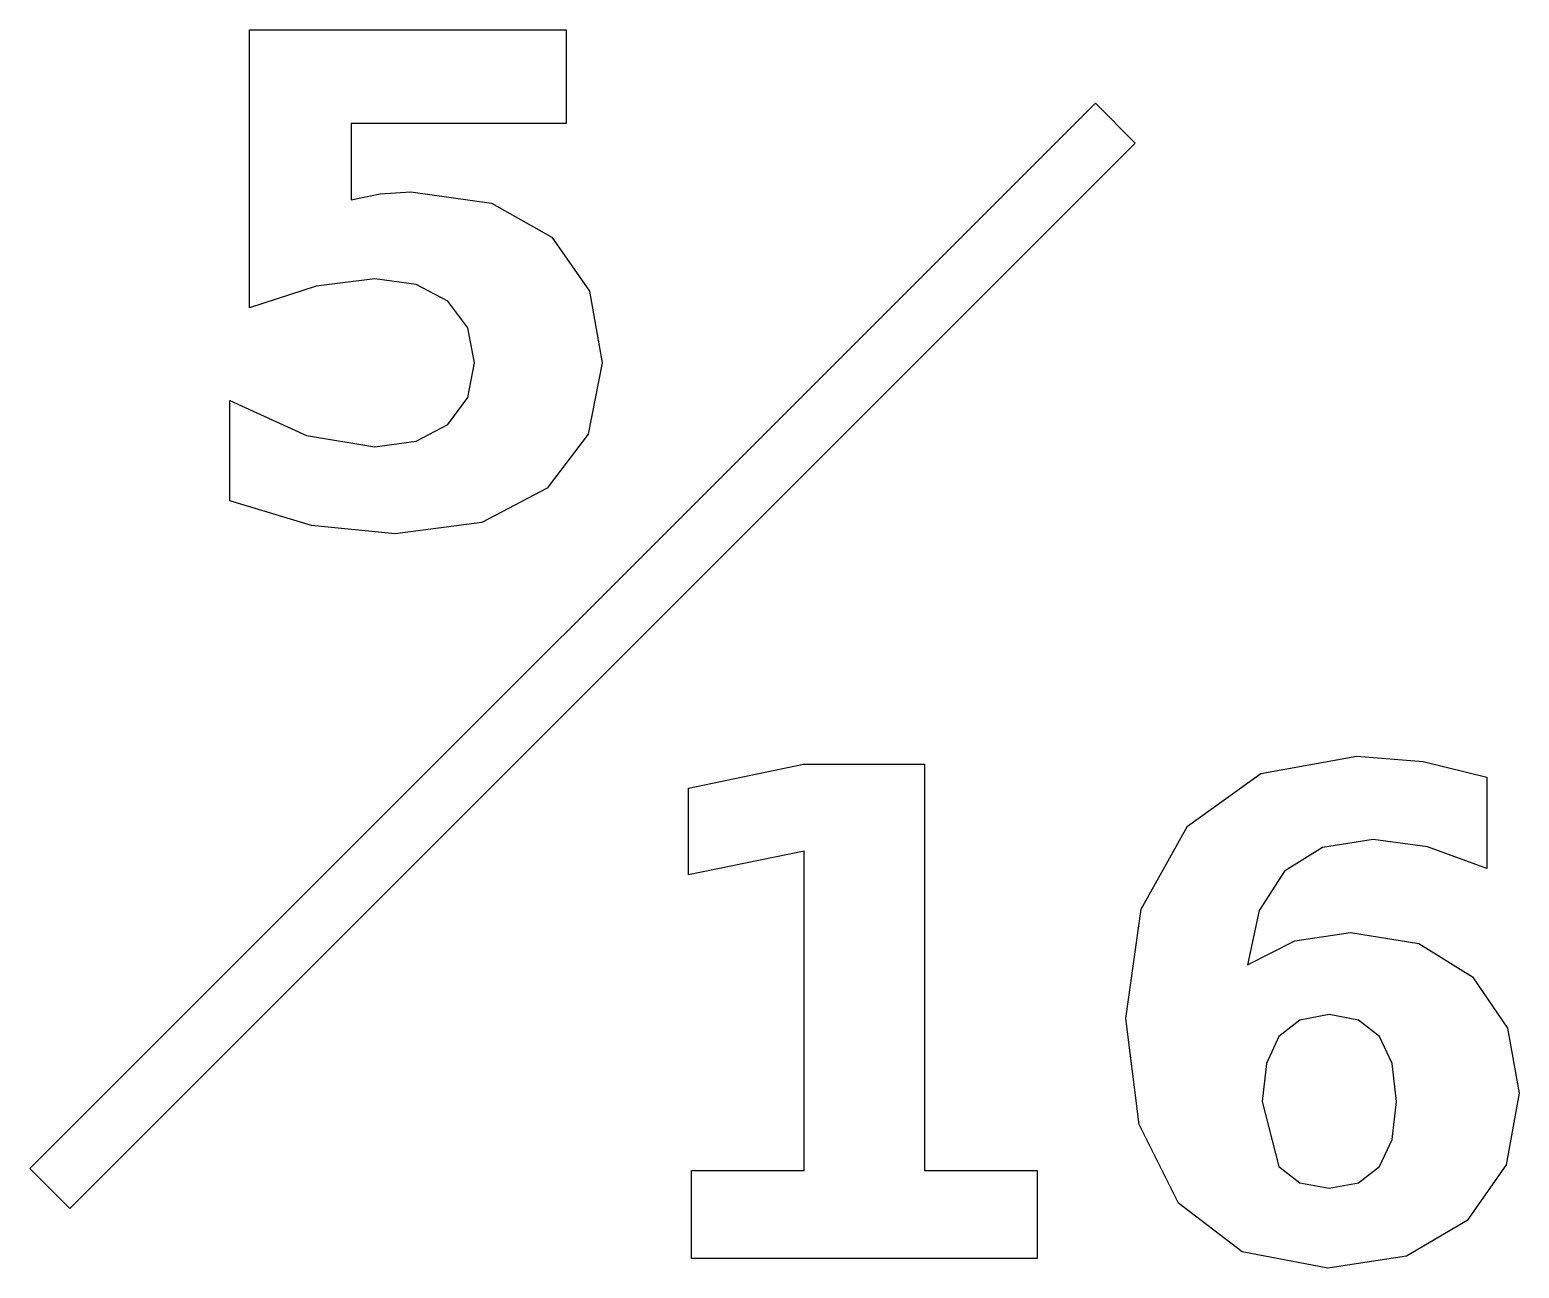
# Model space of a CAD drawing. Extents: x -2.1 to 18.8, y 2 to 19.4.
import ezdxf

# ---------------------------------------------------------------- set-up
doc = ezdxf.new("R2010")
doc.units = 0

msp = doc.modelspace()

# ---------------------------------------------------------------- linework, layer by layer
at = {"layer": 'Layer 1'}
for p, q in [((1.009238, 15.472442), (1.00924, 19.3792)), ((1.00924, 19.3792), (5.46013, 19.3792)), ((5.46013, 19.3792), (5.46013, 18.063)), ((-2.07562, 3.38038), (12.8915, 18.3475)), ((12.8915, 18.3475), (13.4528, 17.7862)), ((5.46013, 18.063), (2.43706, 18.063)), ((2.43706, 18.063), (2.43706, 16.9886)), ((13.4528, 17.7862), (-1.51435, 2.81911)), ((2.43706, 16.9886), (2.846337, 17.072316)), ((2.846337, 17.072316), (3.278868, 17.104872)), ((3.278868, 17.104872), (4.407868, 16.945579)), ((4.407868, 16.945579), (5.255488, 16.467702)), ((5.255488, 16.467702), (5.785688, 15.70961)), ((1.948714, 15.7794), (1.009238, 15.472442)), ((2.771919, 15.881719), (1.948714, 15.7794)), ((3.353276, 15.802654), (2.771919, 15.881719)), ((3.795109, 15.56546), (3.353276, 15.802654)), ((5.785688, 15.70961), (5.962421, 14.700372)), ((4.07765, 15.191065), (3.795109, 15.56546)), ((4.17183, 14.700398), (4.07765, 15.191065)), ((4.07765, 14.212056), (4.17183, 14.700398)), ((5.962421, 14.700372), (5.76941, 13.696947)), ((0.734836, 12.760959), (0.734838, 14.1702)), ((0.734838, 14.1702), (1.809188, 13.681858)), ((3.795109, 13.835336), (4.07765, 14.212056)), ((3.353277, 13.598142), (3.795109, 13.835336)), ((1.809188, 13.681858), (2.771919, 13.519077)), ((5.76941, 13.696947), (5.190376, 12.937692)), ((2.771919, 13.519077), (3.353277, 13.598142)), ((5.190376, 12.937692), (4.272991, 12.459814)), ((1.883606, 12.416794), (0.734836, 12.760959)), ((3.055626, 12.300522), (1.883606, 12.416794)), ((4.272991, 12.459814), (3.055626, 12.300522)), ((7.1763, 8.72556), (8.79015, 9.060423)), ((8.79015, 9.060423), (10.4924, 9.06042)), ((10.4924, 9.06042), (10.4924, 3.3538)), ((15.215383, 8.930196), (16.566464, 9.176692)), ((16.566464, 9.176692), (17.496639, 9.102278)), ((17.496639, 9.102278), (18.389607, 8.879036)), ((14.185214, 8.190707), (15.215383, 8.930196)), ((18.38952, 8.87904), (18.3896, 7.5954)), ((18.389607, 8.879036), (18.38952, 8.87904)), ((7.17631, 7.507027), (7.1763, 8.72556)), ((13.536417, 7.024497), (14.185214, 8.190707)), ((16.794351, 8.004677), (16.082769, 7.893056)), ((17.557094, 7.902358), (16.794351, 8.004677)), ((8.79946, 7.84189), (7.17631, 7.507027)), ((8.79946, 3.3538), (8.79946, 7.84189)), ((16.082769, 7.893056), (15.547921, 7.558193)), ((18.3896, 7.5954), (17.557094, 7.902358)), ((15.547921, 7.558193), (15.194455, 7.008226)), ((13.320152, 5.488547), (13.536417, 7.024497)), ((15.194455, 7.008226), (15.027023, 6.241993)), ((15.692098, 6.581507), (16.473445, 6.697779)), ((16.473445, 6.697779), (17.435012, 6.541975)), ((15.027023, 6.241993), (15.692098, 6.581507)), ((17.435012, 6.541975), (18.189615, 6.074562)), ((18.189615, 6.074562), (18.681445, 5.354838)), ((13.505024, 4.000265), (13.320152, 5.488547)), ((15.764098, 5.467621), (15.468767, 5.237402)), ((16.1757, 5.54436), (15.764098, 5.467621)), ((16.589628, 5.467621), (16.1757, 5.54436)), ((16.1757, 5.54436), (16.1757, 5.54436)), ((16.882633, 5.237402), (16.589628, 5.467621)), ((15.468767, 5.237402), (15.294359, 4.858356)), ((17.060528, 4.858356), (16.882633, 5.237402)), ((18.681445, 5.354838), (18.845388, 4.442102)), ((15.294359, 4.858356), (15.236223, 4.325831)), ((17.119827, 4.325831), (17.060528, 4.858356)), ((18.845388, 4.442102), (18.662841, 3.436349)), ((15.236223, 4.325831), (15.468767, 3.409609)), ((17.060528, 3.792143), (17.119827, 4.325831)), ((14.059641, 2.893357), (13.505024, 4.000265)), ((16.882633, 3.409609), (17.060528, 3.792143)), ((-1.51435, 2.81911), (-2.07562, 3.38038)), ((7.21816, 3.3538), (8.79946, 3.3538)), ((7.21816, 2.11667), (7.21816, 3.3538)), ((10.4924, 3.3538), (12.0737, 3.3538)), ((12.0737, 3.3538), (12.0737, 2.11667)), ((15.468767, 3.409609), (15.764097, 3.182879)), ((16.589628, 3.182879), (16.882633, 3.409609)), ((18.662841, 3.436349), (18.115201, 2.651512)), ((15.764097, 3.182879), (16.1757, 3.107302)), ((16.1757, 3.107302), (16.589628, 3.182879)), ((14.956096, 2.209679), (14.059641, 2.893357)), ((18.115201, 2.651512), (17.260603, 2.149217)), ((12.0737, 2.11667), (7.21816, 2.11667)), ((16.157181, 1.981786), (14.956096, 2.209679)), ((17.260603, 2.149217), (16.157181, 1.981786))]:
    msp.add_line(p, q, dxfattribs=at)

doc.saveas('drawing.dxf')
